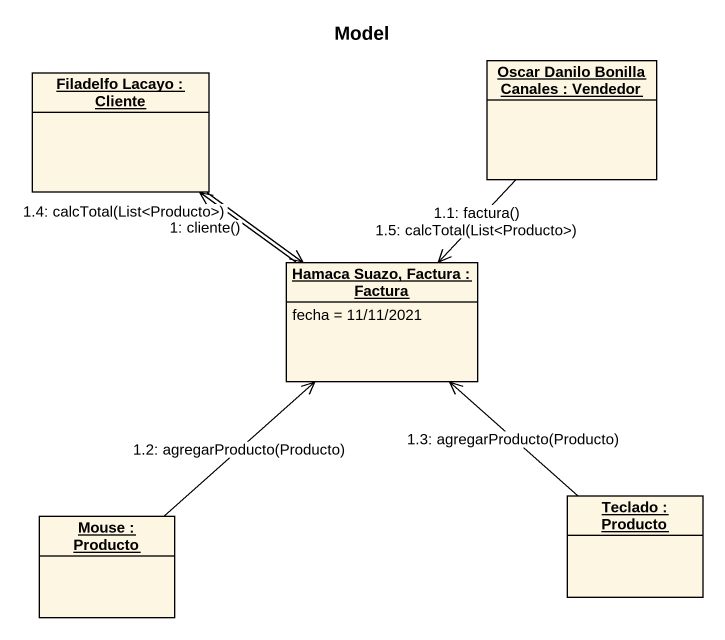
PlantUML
@startuml
title Model
hide circle
hide empty members
object "Filadelfo Lacayo : Cliente" as Filadelfo_Lacayo
object "Oscar Danilo Bonilla Canales : Vendedor" as Oscar_Danilo_Bonilla_Canales
object "Hamaca Suazo, Factura : Factura" as Hamaca_Suazo_Factura {
  fecha = 11/11/2021
}
object "Teclado : Producto" as Teclado
object "Mouse : Producto" as Mouse
Hamaca_Suazo_Factura -up-> Filadelfo_Lacayo : 1: cliente()
Oscar_Danilo_Bonilla_Canales --> Hamaca_Suazo_Factura : 1.1: factura()\n1.5: calcTotal(List<Producto>)
Mouse -up-> Hamaca_Suazo_Factura : 1.2: agregarProducto(Producto)
Teclado -up-> Hamaca_Suazo_Factura : 1.3: agregarProducto(Producto)
Filadelfo_Lacayo --> Hamaca_Suazo_Factura : 1.4: calcTotal(List<Producto>)
@enduml
